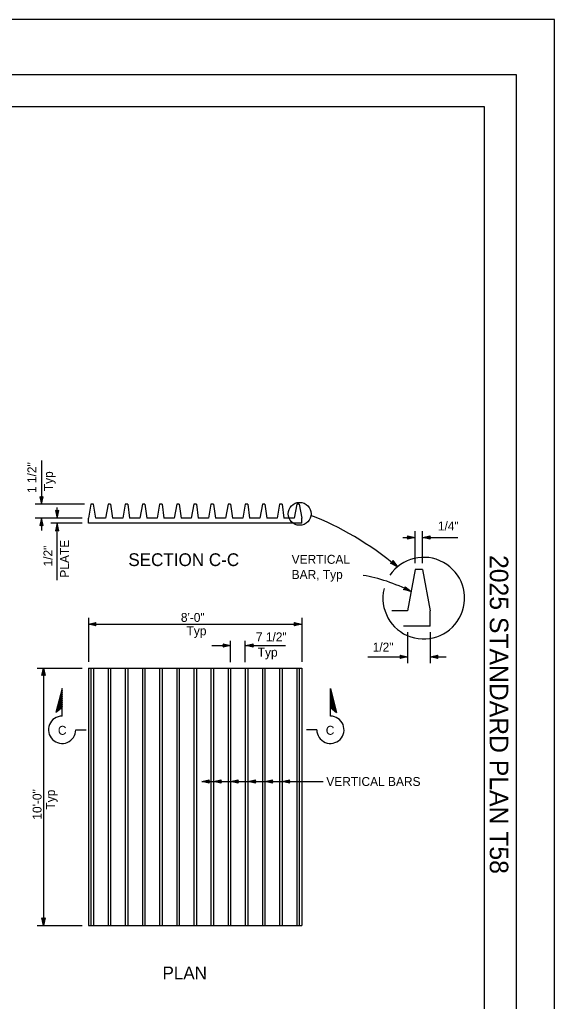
# Model space of a CAD drawing. Extents: x -894 to 866, y -472 to 714.
# Drawn here: x 447 to 866, y -56 to 714 of the extents above; entities that cross this region are included whole.
import ezdxf

# ---------------------------------------------------------------- set-up
doc = ezdxf.new("R2010")
doc.units = 0
for name, color, linetype in [('border_PLOTTING-ELEMENTS', 7, 'Continuous'), ('border_rw_22x34_Cut_Lines', 7, 'Continuous'), ('border_SHEET', 7, 'Continuous'), ('border_WITHIN-BORDER-anno', 7, 'Continuous'), ('pp_PRESENTATION', 7, 'Continuous'), ('temp_CONSTRUCTION', 7, 'Continuous'), ('temp_CONSTRUCTION-anno', 7, 'Continuous')]:
    doc.layers.add(name, color=color, linetype=linetype)

msp = doc.modelspace()

# ---------------------------------------------------------------- linework, layer by layer
at = {"layer": 'border_PLOTTING-ELEMENTS'}
for points in [[(-894.04, -472.44), (865.96, -472.44), (865.96, 713.56), (-894.04, 713.56)], [(-864.04, 670.56), (835.96, 670.56), (835.96, -429.44), (-864.04, -429.44)]]:
    msp.add_lwpolyline(points, close=True, dxfattribs=at)
at = {"layer": 'border_rw_22x34_Cut_Lines'}
msp.add_lwpolyline([(-864.04, 670.56), (835.96, 670.56), (835.96, -429.44), (-864.04, -429.44)], close=True, dxfattribs=at)
at = {"layer": 'border_SHEET'}
for p, q in [((-814.04, 645.56), (810.96, 645.56)), ((810.96, 645.56), (810.96, -404.44))]:
    msp.add_line(p, q, dxfattribs=at)
at = {"layer": 'pp_PRESENTATION'}
for p, q in [((479.94, 189.09), (475.12, 170.19)), ((479.94, 187.54), (475.62, 170.6)), ((479.94, 185.98), (476.12, 171)), ((479.94, 167.44), (479.94, 189.09)), ((690.34, 189.09), (695.16, 170.19)), ((690.34, 167.44), (690.34, 189.09)), ((690.34, 187.54), (694.66, 170.6)), ((690.34, 185.98), (694.16, 171)), ((479.94, 184.43), (476.62, 171.4)), ((479.94, 182.88), (477.12, 171.81)), ((479.94, 181.32), (477.62, 172.21)), ((479.94, 179.77), (478.12, 172.62)), ((479.94, 178.21), (478.62, 173.02)), ((690.34, 184.43), (693.66, 171.4)), ((690.34, 182.88), (693.16, 171.81)), ((690.34, 181.32), (692.66, 172.21)), ((690.34, 179.77), (692.16, 172.62)), ((690.34, 178.21), (691.66, 173.02)), ((479.94, 174.09), (475.12, 170.19)), ((479.94, 176.66), (479.12, 173.43)), ((479.94, 175.1), (479.62, 173.83)), ((690.34, 176.66), (691.16, 173.43)), ((690.34, 175.1), (690.66, 173.83)), ((690.34, 174.09), (695.16, 170.19)), ((490.63, 156.75), (498.76, 156.75)), ((679.65, 156.75), (671.52, 156.75))]:
    msp.add_line(p, q, dxfattribs=at)
msp.add_circle((666.21, 326.07), 8.98, dxfattribs=at)
for centre, radius, start, end in [((763.5, 259.96), 32.01, 166.5593, 145.95516), ((479.94, 156.75), 10.69, 90.00004, 0.00053), ((690.34, 156.75), 10.69, 179.99947, 89.99996)]:
    msp.add_arc(centre, radius, start, end, dxfattribs=at)
at = {"layer": 'temp_CONSTRUCTION'}
for p, q in [((502.54, 333.54), (500.57, 322.72)), ((504.51, 333.54), (502.54, 333.54)), ((506.47, 322.72), (504.51, 333.54)), ((515.99, 333.54), (514.02, 322.72)), ((517.95, 333.54), (515.99, 333.54)), ((517.95, 333.54), (519.4, 322.72)), ((529.44, 333.54), (527.47, 322.72)), ((531.41, 333.54), (529.44, 333.54)), ((531.41, 333.54), (532.85, 322.72)), ((542.89, 333.54), (540.92, 322.72)), ((544.86, 333.54), (542.89, 333.54)), ((544.86, 333.54), (546.3, 322.72)), ((556.34, 333.54), (554.37, 322.72)), ((558.31, 333.54), (556.34, 333.54)), ((558.31, 333.54), (559.75, 322.72)), ((569.79, 333.54), (567.82, 322.72)), ((571.76, 333.54), (569.79, 333.54)), ((571.76, 333.54), (573.2, 322.72)), ((583.24, 333.54), (581.28, 322.72)), ((585.21, 333.54), (583.24, 333.54)), ((585.21, 333.54), (586.66, 322.72)), ((596.7, 333.54), (594.73, 322.72)), ((598.66, 333.54), (596.7, 333.54)), ((598.66, 333.54), (600.11, 322.72)), ((610.15, 333.54), (608.18, 322.72)), ((612.12, 333.54), (610.15, 333.54)), ((612.12, 333.54), (613.56, 322.72)), ((623.6, 333.54), (621.63, 322.72)), ((625.57, 333.54), (623.6, 333.54)), ((625.57, 333.54), (627.01, 322.72)), ((637.05, 333.54), (635.08, 322.72)), ((639.02, 333.54), (637.05, 333.54)), ((639.02, 333.54), (640.46, 322.72)), ((650.5, 333.54), (648.53, 322.72)), ((652.47, 333.54), (650.5, 333.54)), ((652.47, 333.54), (653.91, 322.72)), ((663.95, 333.54), (661.99, 322.72)), ((665.92, 333.54), (663.95, 333.54)), ((665.92, 333.54), (667.89, 322.72)), ((500.57, 318.78), (500.57, 322.72)), ((667.89, 318.78), (500.57, 318.78)), ((514.02, 322.72), (506.47, 322.72)), ((527.47, 322.72), (519.4, 322.72)), ((540.92, 322.72), (532.85, 322.72)), ((554.37, 322.72), (546.3, 322.72)), ((567.82, 322.72), (559.75, 322.72)), ((581.28, 322.72), (573.2, 322.72)), ((594.73, 322.72), (586.66, 322.72)), ((608.18, 322.72), (600.11, 322.72)), ((621.63, 322.72), (613.56, 322.72)), ((635.08, 322.72), (627.01, 322.72)), ((648.53, 322.72), (640.46, 322.72)), ((661.99, 322.72), (653.91, 322.72)), ((667.89, 318.78), (667.89, 322.72)), ((756.74, 282.37), (750.83, 249.89)), ((762.64, 282.37), (756.74, 282.37)), ((762.64, 282.37), (768.55, 249.89)), ((750.83, 249.89), (738.51, 249.89)), ((768.55, 238.08), (768.55, 249.89)), ((768.55, 238.08), (747.77, 238.08)), ((500.57, 205.19), (667.89, 205.19)), ((500.57, 205.19), (500.57, 3.42)), ((502.54, 205.19), (502.54, 3.42)), ((504.51, 205.19), (504.51, 3.42)), ((515.99, 205.19), (515.99, 3.42)), ((517.96, 205.19), (517.96, 3.42)), ((529.44, 205.19), (529.44, 3.42)), ((531.41, 205.19), (531.41, 3.42)), ((542.89, 205.19), (542.89, 3.42)), ((544.86, 205.19), (544.86, 3.42)), ((556.34, 205.19), (556.34, 3.42)), ((558.31, 205.19), (558.31, 3.42)), ((569.8, 205.19), (569.8, 3.42)), ((571.76, 205.19), (571.76, 3.42)), ((583.25, 205.19), (583.25, 3.42)), ((585.22, 205.19), (585.22, 3.42)), ((596.7, 205.19), (596.7, 3.42)), ((598.67, 205.19), (598.67, 3.42)), ((610.15, 205.19), (610.15, 3.42)), ((612.12, 205.19), (612.12, 3.42)), ((623.6, 205.19), (623.6, 3.42)), ((625.57, 205.19), (625.57, 3.42)), ((637.05, 205.19), (637.05, 3.42)), ((639.02, 205.19), (639.02, 3.42)), ((650.51, 205.19), (650.51, 3.42)), ((652.47, 205.19), (652.47, 3.42)), ((663.95, 205.19), (663.95, 3.42)), ((665.92, 205.19), (665.92, 3.42)), ((667.89, 205.19), (667.89, 3.42)), ((500.57, 3.42), (667.89, 3.42))]:
    msp.add_line(p, q, dxfattribs=at)
at = {"layer": 'temp_CONSTRUCTION-anno'}
for p, q in [((463.78, 367.85), (463.78, 333.54)), ((463.78, 338.66), (462.46, 339.45)), ((462.46, 339.45), (462.46, 339.45)), ((462.46, 339.45), (463.78, 333.54)), ((462.81, 339.24), (463.78, 334.9)), ((463.17, 339.01), (463.78, 336.26)), ((463.51, 338.83), (463.78, 337.62)), ((463.78, 333.54), (465.09, 339.45)), ((465.09, 339.45), (463.78, 338.66)), ((463.78, 336.26), (464.4, 339.04)), ((463.78, 337.62), (464.04, 338.81)), ((463.79, 334.91), (464.74, 339.22)), ((465.09, 339.45), (465.09, 339.45)), ((497.62, 333.54), (458.86, 333.54)), ((463.78, 333.54), (463.78, 333.54)), ((475.96, 322.72), (475.96, 331.04)), ((475.96, 327.83), (474.64, 328.62)), ((474.64, 328.62), (474.64, 328.62)), ((474.64, 328.62), (475.96, 322.72)), ((474.99, 328.41), (475.96, 324.07)), ((475.35, 328.18), (475.96, 325.44)), ((475.69, 328.01), (475.96, 326.8)), ((475.96, 322.72), (477.27, 328.62)), ((477.27, 328.62), (475.96, 327.83)), ((475.96, 325.44), (476.58, 328.22)), ((475.96, 326.8), (476.22, 327.98)), ((475.97, 324.09), (476.92, 328.39)), ((477.27, 328.62), (477.27, 328.62)), ((495.65, 322.72), (458.86, 322.72)), ((463.78, 322.72), (462.47, 316.81)), ((462.47, 316.81), (463.78, 317.6)), ((462.47, 316.81), (462.47, 316.81)), ((463.78, 321.35), (462.83, 317.04)), ((463.79, 320), (463.17, 317.22)), ((463.79, 318.64), (463.52, 317.45)), ((463.78, 322.72), (463.78, 313.11)), ((465.1, 316.81), (463.78, 322.72)), ((463.78, 322.72), (463.78, 322.72)), ((464.75, 317.02), (463.78, 321.36)), ((463.78, 317.6), (465.1, 316.81)), ((464.4, 317.25), (463.79, 320)), ((464.06, 317.43), (463.79, 318.64)), ((465.1, 316.81), (465.1, 316.81)), ((495.65, 318.78), (471.04, 318.78)), ((475.96, 318.78), (474.65, 312.87)), ((475.96, 317.41), (475.01, 313.11)), ((475.96, 316.06), (475.35, 313.28)), ((475.96, 322.72), (475.96, 322.72)), ((475.96, 274.01), (475.96, 318.78)), ((477.28, 312.87), (475.96, 318.78)), ((475.96, 318.78), (475.96, 318.78)), ((476.93, 313.09), (475.96, 317.42)), ((476.58, 313.32), (475.96, 316.06)), ((474.65, 312.87), (475.96, 313.66)), ((474.65, 312.87), (474.65, 312.87)), ((475.97, 314.7), (475.7, 313.51)), ((475.96, 313.66), (477.28, 312.87)), ((476.24, 313.49), (475.97, 314.7)), ((477.28, 312.87), (477.28, 312.87)), ((751.62, 307.46), (750.83, 308.78)), ((750.83, 308.78), (750.83, 308.78)), ((750.83, 308.78), (756.74, 307.46)), ((751.04, 308.43), (755.38, 307.46)), ((751.27, 308.08), (754.02, 307.46)), ((756.74, 287.29), (756.74, 312.38)), ((762.64, 287.29), (762.64, 312.38)), ((762.64, 307.46), (768.55, 308.77)), ((764.01, 307.46), (768.32, 308.42)), ((765.36, 307.46), (768.14, 308.08)), ((768.55, 308.77), (767.76, 307.46)), ((768.55, 308.77), (768.55, 308.77)), ((747.16, 307.46), (756.74, 307.46)), ((756.74, 307.46), (750.83, 306.15)), ((750.83, 306.15), (751.62, 307.46)), ((750.83, 306.15), (750.83, 306.15)), ((755.37, 307.46), (751.06, 306.51)), ((754.02, 307.46), (751.24, 306.85)), ((751.45, 307.73), (752.66, 307.46)), ((752.66, 307.46), (751.47, 307.2)), ((756.74, 307.46), (756.74, 307.46)), ((762.64, 307.46), (790.33, 307.46)), ((768.55, 306.14), (762.64, 307.46)), ((762.64, 307.46), (762.64, 307.46)), ((768.33, 306.49), (764, 307.46)), ((768.11, 306.85), (765.36, 307.46)), ((766.72, 307.46), (767.91, 307.72)), ((767.93, 307.19), (766.72, 307.46)), ((767.76, 307.46), (768.55, 306.14)), ((768.55, 306.14), (768.55, 306.14)), ((737.57, 287.36), (739.01, 287.88)), ((742.97, 284.64), (737.57, 287.36)), ((737.57, 287.36), (737.57, 287.36)), ((741.91, 285.5), (737.97, 287.49)), ((740.87, 286.36), (738.33, 287.64)), ((739.82, 287.22), (738.73, 287.77)), ((739.01, 287.88), (739.24, 289.4)), ((739.05, 288.2), (739.82, 287.22)), ((739.13, 288.57), (740.87, 286.36)), ((739.18, 288.99), (741.92, 285.5)), ((739.24, 289.4), (739.24, 289.4)), ((739.24, 289.4), (742.97, 284.64)), ((742.97, 284.64), (742.97, 284.64)), ((747.75, 266.63), (749.05, 267.43)), ((753.59, 265.08), (747.75, 266.63)), ((747.75, 266.63), (747.75, 266.63)), ((752.38, 265.71), (748.11, 266.84)), ((751.18, 266.33), (748.42, 267.06)), ((749.97, 266.96), (748.79, 267.27)), ((749.05, 267.43), (748.95, 268.96)), ((748.95, 268.96), (748.95, 268.96)), ((748.95, 268.96), (753.59, 265.08)), ((748.98, 268.56), (752.39, 265.71)), ((749.02, 268.14), (751.18, 266.33)), ((749.02, 267.75), (749.97, 266.96)), ((753.59, 265.08), (753.59, 265.08)), ((500.57, 244.56), (500.57, 210.11)), ((500.57, 239.64), (506.47, 240.95)), ((500.57, 239.64), (506.47, 240.95)), ((500.57, 239.64), (667.89, 239.64)), ((506.47, 238.32), (500.57, 239.64)), ((500.57, 239.64), (500.57, 239.64)), ((506.47, 238.32), (500.57, 239.64)), ((500.57, 239.64), (500.57, 239.64)), ((506.26, 238.67), (501.93, 239.64)), ((506.26, 238.67), (501.93, 239.64)), ((501.94, 239.64), (506.24, 240.59)), ((501.94, 239.64), (506.24, 240.59)), ((503.29, 239.63), (506.07, 240.25)), ((503.29, 239.63), (506.07, 240.25)), ((506.03, 239.02), (503.29, 239.63)), ((506.03, 239.02), (503.29, 239.63)), ((504.65, 239.63), (505.84, 239.9)), ((504.65, 239.63), (505.84, 239.9)), ((505.86, 239.36), (504.65, 239.63)), ((505.86, 239.36), (504.65, 239.63)), ((506.47, 240.95), (505.69, 239.64)), ((506.47, 240.95), (505.69, 239.64)), ((505.69, 239.64), (506.47, 238.32)), ((505.69, 239.64), (506.47, 238.32)), ((506.47, 240.95), (506.47, 240.95)), ((506.47, 240.95), (506.47, 240.95)), ((662.77, 239.64), (661.99, 240.96)), ((661.99, 240.96), (661.99, 240.96)), ((661.99, 240.96), (667.89, 239.64)), ((667.89, 239.64), (661.99, 238.33)), ((661.99, 238.33), (662.77, 239.64)), ((662.2, 240.61), (666.53, 239.64)), ((666.52, 239.63), (662.22, 238.68)), ((665.17, 239.64), (662.39, 239.02)), ((662.43, 240.25), (665.17, 239.64)), ((662.6, 239.91), (663.81, 239.64)), ((663.81, 239.64), (662.62, 239.38)), ((667.89, 244.56), (667.89, 210.11)), ((667.89, 239.64), (667.89, 239.64)), ((506.47, 238.32), (506.47, 238.32)), ((506.47, 238.32), (506.47, 238.32)), ((661.99, 238.33), (661.99, 238.33)), ((750.83, 233.16), (750.83, 209.06)), ((768.55, 233.16), (768.55, 209.06)), ((607, 222.71), (606.21, 224.03)), ((606.21, 224.03), (606.21, 224.03)), ((606.21, 224.03), (612.12, 222.71)), ((606.43, 223.68), (610.76, 222.71)), ((606.66, 223.33), (609.4, 222.72)), ((612.12, 209.65), (612.12, 226.6)), ((623.6, 209.65), (623.6, 226.6)), ((623.97, 222.71), (629.87, 224.02)), ((625.34, 222.72), (629.64, 223.67)), ((626.69, 222.71), (629.47, 223.33)), ((629.87, 224.02), (629.09, 222.71)), ((629.87, 224.02), (629.87, 224.02)), ((597.23, 222.71), (612.12, 222.71)), ((612.12, 222.71), (606.21, 221.41)), ((606.21, 221.41), (607, 222.71)), ((606.21, 221.41), (606.21, 221.41)), ((610.75, 222.71), (606.45, 221.76)), ((609.4, 222.72), (606.62, 222.1)), ((606.83, 222.99), (608.04, 222.72)), ((608.04, 222.72), (606.85, 222.45)), ((612.12, 222.71), (612.12, 222.71)), ((623.97, 222.71), (655.07, 222.71)), ((629.87, 221.4), (623.97, 222.71)), ((623.97, 222.71), (623.97, 222.71)), ((629.66, 221.75), (625.33, 222.71)), ((629.43, 222.1), (626.69, 222.71)), ((628.05, 222.71), (629.24, 222.97)), ((629.26, 222.44), (628.05, 222.71)), ((629.09, 222.71), (629.87, 221.4)), ((629.87, 221.4), (629.87, 221.4)), ((719.73, 213.98), (750.83, 213.98)), ((745.71, 213.98), (744.93, 215.3)), ((744.93, 215.3), (744.93, 215.3)), ((744.93, 215.3), (750.83, 213.98)), ((750.83, 213.98), (744.93, 212.67)), ((744.93, 212.67), (745.71, 213.98)), ((744.93, 212.67), (744.93, 212.67)), ((745.14, 214.95), (749.47, 213.98)), ((749.46, 213.98), (745.16, 213.03)), ((748.11, 213.99), (745.33, 213.37)), ((745.37, 214.6), (748.11, 213.99)), ((745.54, 214.26), (746.75, 213.99)), ((746.75, 213.99), (745.56, 213.72)), ((750.83, 213.98), (750.83, 213.98)), ((768.55, 213.98), (774.45, 215.29)), ((768.55, 213.98), (781.02, 213.98)), ((774.45, 212.66), (768.55, 213.98)), ((768.55, 213.98), (768.55, 213.98)), ((774.24, 213.01), (769.91, 213.98)), ((769.92, 213.99), (774.22, 214.94)), ((771.27, 213.98), (774.05, 214.6)), ((774.01, 213.37), (771.27, 213.98)), ((772.63, 213.98), (773.82, 214.24)), ((773.84, 213.71), (772.63, 213.98)), ((774.45, 215.29), (773.67, 213.98)), ((773.67, 213.98), (774.45, 212.66)), ((774.45, 215.29), (774.45, 215.29)), ((774.45, 212.66), (774.45, 212.66)), ((460.45, 205.19), (495.65, 205.19)), ((464.12, 199.28), (465.44, 205.19)), ((464.12, 199.28), (465.44, 205.19)), ((464.47, 199.5), (465.44, 203.83)), ((464.47, 199.5), (465.44, 203.83)), ((464.83, 199.73), (465.44, 202.47)), ((464.83, 199.73), (465.44, 202.47)), ((465.17, 199.9), (465.44, 201.11)), ((465.17, 199.9), (465.44, 201.11)), ((465.44, 205.19), (465.44, 3.42)), ((465.44, 205.19), (465.44, 205.19)), ((465.44, 205.19), (466.75, 199.28)), ((465.44, 205.19), (465.44, 205.19)), ((465.44, 205.19), (466.75, 199.28)), ((465.44, 203.82), (466.4, 199.51)), ((465.44, 203.82), (466.4, 199.51)), ((465.44, 202.47), (466.05, 199.69)), ((465.44, 202.47), (466.05, 199.69)), ((465.44, 201.11), (465.7, 199.92)), ((465.44, 201.11), (465.7, 199.92)), ((465.44, 200.07), (464.12, 199.28)), ((465.44, 200.07), (464.12, 199.28)), ((464.12, 199.28), (464.12, 199.28)), ((464.12, 199.28), (464.12, 199.28)), ((466.75, 199.28), (465.44, 200.07)), ((466.75, 199.28), (465.44, 200.07)), ((466.75, 199.28), (466.75, 199.28)), ((466.75, 199.28), (466.75, 199.28)), ((589.41, 116.24), (595.32, 117.55)), ((589.41, 116.24), (684.74, 116.24)), ((595.32, 114.92), (589.41, 116.24)), ((589.41, 116.24), (589.41, 116.24)), ((595.1, 115.27), (590.77, 116.24)), ((590.78, 116.24), (595.09, 117.19)), ((592.13, 116.24), (594.91, 116.85)), ((594.87, 115.62), (592.13, 116.24)), ((593.49, 116.23), (594.68, 116.5)), ((594.7, 115.96), (593.49, 116.23)), ((595.32, 117.55), (594.53, 116.24)), ((594.53, 116.24), (595.32, 114.92)), ((595.32, 117.55), (595.32, 117.55)), ((598.67, 116.24), (604.57, 117.55)), ((604.57, 114.92), (598.67, 116.24)), ((598.67, 116.24), (598.67, 116.24)), ((604.36, 115.27), (600.03, 116.24)), ((600.04, 116.24), (604.34, 117.19)), ((601.39, 116.24), (604.17, 116.85)), ((604.13, 115.62), (601.39, 116.24)), ((602.75, 116.23), (603.94, 116.5)), ((603.96, 115.96), (602.75, 116.23)), ((604.57, 117.55), (603.79, 116.24)), ((603.79, 116.24), (604.57, 114.92)), ((604.57, 117.55), (604.57, 117.55)), ((612.12, 116.24), (618.03, 117.55)), ((618.02, 114.92), (612.12, 116.24)), ((612.12, 116.24), (612.12, 116.24)), ((617.81, 115.27), (613.48, 116.24)), ((613.49, 116.24), (617.79, 117.19)), ((614.84, 116.24), (617.62, 116.85)), ((617.58, 115.62), (614.84, 116.24)), ((616.2, 116.23), (617.39, 116.5)), ((617.41, 115.96), (616.2, 116.23)), ((618.03, 117.55), (617.24, 116.24)), ((617.24, 116.24), (618.02, 114.92)), ((618.03, 117.55), (618.03, 117.55)), ((625.57, 116.24), (631.48, 117.55)), ((631.48, 114.92), (625.57, 116.24)), ((625.57, 116.24), (625.57, 116.24)), ((631.26, 115.27), (626.93, 116.24)), ((626.94, 116.24), (631.25, 117.19)), ((628.29, 116.24), (631.07, 116.85)), ((631.03, 115.62), (628.29, 116.24)), ((629.65, 116.23), (630.84, 116.5)), ((630.86, 115.96), (629.65, 116.23)), ((631.48, 117.55), (630.69, 116.24)), ((630.69, 116.24), (631.48, 114.92)), ((631.48, 117.55), (631.48, 117.55)), ((639.02, 116.24), (644.93, 117.55)), ((644.93, 114.92), (639.02, 116.24)), ((639.02, 116.24), (639.02, 116.24)), ((644.72, 115.27), (640.38, 116.24)), ((640.39, 116.24), (644.7, 117.19)), ((641.74, 116.24), (644.52, 116.85)), ((644.49, 115.62), (641.74, 116.24)), ((643.1, 116.23), (644.29, 116.5)), ((644.31, 115.96), (643.1, 116.23)), ((644.93, 117.55), (644.14, 116.24)), ((644.14, 116.24), (644.93, 114.92)), ((644.93, 117.55), (644.93, 117.55)), ((652.48, 116.24), (658.38, 117.55)), ((658.38, 114.92), (652.48, 116.24)), ((652.48, 116.24), (652.48, 116.24)), ((658.17, 115.27), (653.83, 116.24)), ((653.84, 116.24), (658.15, 117.19)), ((655.19, 116.24), (657.98, 116.85)), ((657.94, 115.62), (655.19, 116.24)), ((656.55, 116.23), (657.74, 116.5)), ((657.76, 115.96), (656.55, 116.23)), ((658.38, 117.55), (657.59, 116.24)), ((657.59, 116.24), (658.38, 114.92)), ((658.38, 117.55), (658.38, 117.55)), ((595.32, 114.92), (595.32, 114.92)), ((604.57, 114.92), (604.57, 114.92)), ((618.02, 114.92), (618.02, 114.92)), ((631.48, 114.92), (631.48, 114.92)), ((644.93, 114.92), (644.93, 114.92)), ((658.38, 114.92), (658.38, 114.92)), ((465.44, 3.42), (464.13, 9.32)), ((464.13, 9.32), (464.13, 9.32)), ((464.13, 9.32), (465.44, 8.54)), ((465.44, 4.79), (464.48, 9.09)), ((465.44, 6.14), (464.83, 8.92)), ((465.44, 7.5), (465.18, 8.69)), ((465.44, 8.54), (466.76, 9.32)), ((466.76, 9.32), (465.44, 3.42)), ((466.41, 9.11), (465.44, 4.78)), ((466.05, 8.88), (465.44, 6.14)), ((465.71, 8.71), (465.44, 7.5)), ((466.76, 9.32), (466.76, 9.32)), ((460.45, 3.42), (495.65, 3.42)), ((465.44, 3.42), (465.44, 3.42))]:
    msp.add_line(p, q, dxfattribs=at)
for centre, major_axis, end_param in [((703.67, 242.31), (99.44, -78.95), 2.189581), ((738.95, 240.3), (56.84, -28.27), 2.19516)]:
    msp.add_ellipse(centre, major_axis=major_axis, ratio=0.452596, start_param=1.538094, end_param=end_param, dxfattribs=at)

# ---------------------------------------------------------------- texts
at = {"layer": 'border_WITHIN-BORDER-anno'}
msp.add_text('2025 STANDARD PLAN T58', height=14.5, rotation=270, dxfattribs=at).set_placement((815.33, 293.77))
at = {"layer": 'pp_PRESENTATION'}
for p in [(476.65, 152.82), (686.71, 152.82)]:
    msp.add_text('C', height=7, dxfattribs=at).set_placement(p)
at = {"layer": 'temp_CONSTRUCTION-anno'}
for s, p in [('1 1/2"', (459.75, 342.38)), ('Typ', (472.75, 343.83)), ('1/2"', (472.36, 284.81)), ('PLATE', (485.36, 276.04)), ('10\'-0"', (463.83, 86.28)), ('Typ', (474.33, 94.2))]:
    msp.add_text(s, height=7, rotation=90, dxfattribs=at).set_placement(p)
for s, height, p in [('1/4"', 7, (774.58, 313.02)), ('SECTION C-C', 10, (531.87, 285.12)), ('VERTICAL', 7, (659.96, 286.89)), ('BAR, Typ', 7, (659.96, 274.99)), ('8\'-0"', 7, (573.09, 241.34)), ('Typ', 7, (577.54, 230.84)), ('7 1/2"', 7, (631.9, 226.06)), ('1/2"', 7, (723.5, 218.09)), ('Typ', 7, (633.35, 214.06)), ('VERTICAL BARS', 7, (687.13, 112.68)), ('PLAN', 10, (558.62, -38.89))]:
    msp.add_text(s, height=height, dxfattribs=at).set_placement(p)

doc.saveas('drawing.dxf')
